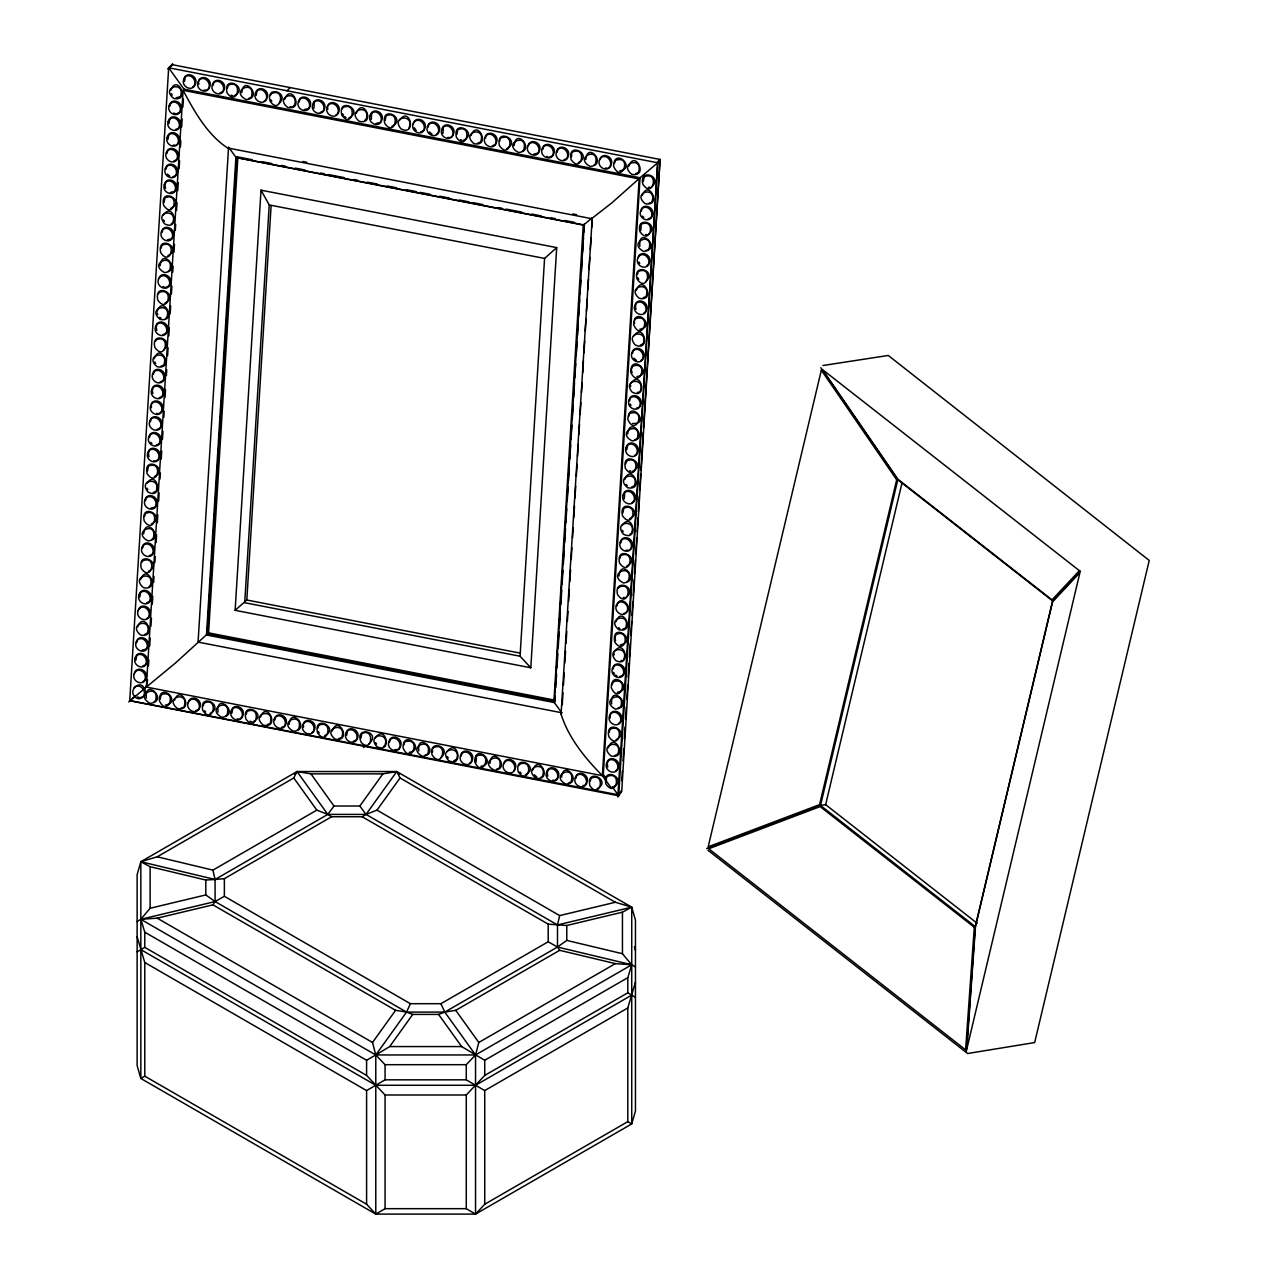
<?xml version="1.0" encoding="UTF-8"?>
<svg xmlns="http://www.w3.org/2000/svg" width="1278" height="1278" viewBox="0 0 1278 1278"><rect width="100%" height="100%" fill="white"/><g stroke="black" fill="none" stroke-linecap="round" stroke-linejoin="round"><path stroke-width="1.5" d="M167.769 68.916L172.61 64.747L660.055 159.462L656.796 163.935L657.691 162.769L617.801 796.945L618.696 795.779L657.691 162.769L168.68 67.782L129.717 700.759L128.774 701.941M134.941 696.702C127.928 690.615 139.829 679.081 144.366 688.347C148.264 693.938 139.893 702.708 134.941 696.702L135.867 695.52L132.577 698.699L146.331 687.053L183.089 90.323L184 89.172L640.054 177.754L656.86 163.488M611.411 788.111L602.385 775.666L146.331 687.053L147.641 679.912M148.488 665.982L148.855 660.023M149.718 646.093L150.213 638.137M150.948 626.204L151.427 618.248M152.29 604.318L152.785 596.363M153.632 582.448L153.999 576.474M154.862 562.56L155.229 556.585M156.092 542.671L156.571 534.715M157.306 522.782L157.801 514.826M158.664 500.896L159.143 492.941M160.006 479.01L160.373 473.052M161.236 459.121L161.715 451.166M162.45 439.233L162.945 431.277M163.808 417.363L164.175 411.388M165.022 397.474L165.517 389.518M166.38 375.588L166.747 369.63M167.594 355.699L168.089 347.744M168.824 335.81L169.319 327.855M170.166 313.925L170.661 305.969M171.396 294.036L171.891 286.08M172.738 272.166L173.105 266.191M173.968 252.277L174.463 244.322M175.31 230.391L175.677 224.417M176.54 210.503L177.019 202.547M177.754 190.614L178.249 182.658M179.112 168.728L179.591 160.772M180.454 146.858L180.821 140.884M181.684 126.969L182.163 119.014M182.898 107.08L183.393 99.109M146.331 687.053L175.581 662.915L208.586 632.866L237.836 157.961A5.144 2.476 59.3 0 0 237.293 157.274L236.654 156.715L252.229 159.75M235.136 610.325L261.016 190.166L556.697 247.612L530.801 667.771L235.136 610.325L246.814 600.005L271.096 205.886M261.016 190.166L269.227 204.927L244.721 602.721L520.066 656.221L530.801 667.771M520.066 656.221L544.572 258.428L556.697 247.612M602.385 775.666L639.144 178.936L183.089 90.323C194.368 111.442 207.212 134.557 227.5 147.928L591.586 218.666L612.082 202.691L640.054 177.754L603.296 774.484L602.385 775.666C585.116 758.221 568.454 737.821 561.074 714.162L561.777 712.757L554.364 702.581L554.492 700.727A5.144 2.476 59.3 0 0 553.997 699.993L583.247 225.072L584.19 224.305L583.79 232.229M555.227 695.695L554.86 701.67L207.196 634.112L236.702 156.715L235.903 157.338L206.477 634.99L554.364 702.581L584.27 224.273M555.722 687.74L556.585 673.826M556.952 667.851L557.815 653.937M558.182 647.962L559.157 632.051M559.524 626.076L560.387 612.162M560.866 604.206L561.729 590.276M562.096 584.302L562.959 570.387M563.326 564.413L564.173 550.499M564.668 542.543L565.531 528.613M565.898 522.638L566.745 508.724M567.24 500.768L568.103 486.838M568.47 480.879L569.333 466.949M569.812 458.994L570.675 445.064M571.042 439.105L571.905 425.175M572.272 419.216L573.119 405.286M573.614 397.33L574.477 383.4M574.844 377.441L575.691 363.511M576.186 355.556L577.049 341.625M577.416 335.667L578.263 321.736M578.63 315.778L579.621 299.851M579.988 293.892L580.851 279.962M581.33 272.006L582.065 260.073M582.56 252.117L583.423 238.187M561.074 714.162L592.257 217.723L591.65 227.66M562.256 704.801L562.991 692.884M563.486 684.928L564.221 672.995M564.828 663.058L565.563 651.125M566.058 643.169L566.793 631.252M567.4 621.3L568.007 611.363M568.63 601.427L569.365 589.493M569.844 581.538L570.579 569.621M571.202 559.668L571.937 547.751M572.544 537.814L573.151 527.862M573.774 517.925L574.509 505.992M574.988 498.053L575.723 486.119M576.346 476.183L577.081 464.249M577.56 456.294L578.295 444.361M578.918 434.424L579.525 424.488M580.132 414.551L580.867 402.618M581.49 392.681L582.097 382.729M582.704 372.793L583.439 360.859M583.934 352.92L584.669 340.986M585.276 331.05L586.011 319.117M586.506 311.161L587.241 299.228M587.848 289.291L588.471 279.355M589.078 269.418L589.813 257.485M590.308 249.529L591.043 237.596M621.779 780.762L622.386 770.81M623.009 760.857L623.744 748.908M624.351 738.94L625.086 726.99M625.581 719.035L626.316 707.085M626.811 699.114L627.674 685.184M628.153 677.212L629.016 663.266M629.383 657.291L630.246 643.361M630.741 635.39L631.588 621.459M631.955 615.485L632.818 601.539M633.185 595.564L634.176 579.637M634.543 573.662L635.39 559.716M635.757 553.741L636.748 537.814M637.115 531.84L637.978 517.909M638.345 511.935L639.319 495.992M639.687 490.017L640.677 474.09M640.917 470.112L643.249 432.284M643.489 428.29L660.055 159.462L656.924 162.61M966.36 1051.842L975.258 926.614L1052.593 600.884L1080.517 571.01M603.296 774.484L606.379 778.749L606.363 781.162M174.447 700.376C180.693 683.091 194.799 712.102 177.402 708.475C163.169 697.069 189.975 690.072 184.032 706.798M203.122 705.951L204.081 702.948M246.127 714.306L247.085 711.303M260.472 717.086C266.703 699.801 280.809 728.811 263.428 725.185C249.194 713.779 275.984 706.782 270.057 723.508L267.326 724.578M274.802 719.881L275.76 716.878C281.304 712.836 287.997 721.127 284.387 726.287L281.655 727.358M317.807 728.236L318.765 725.233M332.152 731.016C338.398 713.731 352.488 742.742 335.108 739.115C320.874 727.709 347.664 720.712 341.737 737.438L339.005 738.508M389.486 742.167L390.445 739.163M403.832 744.946L404.791 741.943C422.171 735.968 411.26 766.544 403.001 747.806C403.305 728.252 426.405 749.755 409.184 752.359M461.166 756.097L462.125 753.093M532.862 770.011C539.108 752.726 553.198 781.737 535.817 778.11C521.584 766.704 548.374 759.707 542.447 776.433L541.137 777.136M575.867 778.382L576.825 775.379C582.369 771.321 589.062 779.628 585.452 784.788L582.72 785.858M590.196 781.162L591.155 778.158M170.789 90.355C177.067 73.022 191.093 102.112 173.712 98.454C159.51 86.968 186.3 80.019 180.342 96.777M169.83 106.122L170.789 103.119M166.907 153.472L167.865 150.469C173.393 146.363 180.07 154.766 176.444 159.91M165.932 169.255L166.891 166.252C172.434 162.146 179.096 170.549 175.469 175.693L172.77 176.779M162.05 232.388L163.009 229.385M161.076 248.172L162.034 245.152M157.178 311.289C163.456 293.972 177.482 323.062 160.101 319.388C145.9 307.918 172.69 300.969 166.731 317.727L165.437 318.446M154.271 358.639C160.533 341.322 174.575 370.412 157.194 366.738C142.992 355.268 169.782 348.319 163.808 365.061L161.092 366.147M153.296 374.422L154.255 371.419M150.373 421.772L151.331 418.753C156.874 414.663 163.536 423.066 159.91 428.194L157.21 429.28M149.398 437.539L150.357 434.536C155.9 430.446 162.562 438.833 158.951 443.977L156.236 445.064M145.516 500.672L146.475 497.669C152.002 493.564 158.664 501.966 155.053 507.11L150.852 508.117M144.542 516.456L145.5 513.452C160.756 506.951 154.558 536.249 144.174 520.929C140.197 501.871 167.051 516.328 151.363 523.98M142.593 548.022L143.551 545.019M140.644 579.589C146.922 562.256 160.948 591.347 143.567 587.688C129.366 576.218 156.156 569.253 150.197 586.011M137.736 626.923C143.999 609.606 158.041 638.696 140.66 635.038C126.458 623.552 153.248 616.603 147.274 633.361M136.762 642.706L137.72 639.703C143.248 635.613 149.925 644 146.299 649.144M642.211 195.582C648.473 178.233 662.595 207.244 645.198 203.665C630.933 192.259 657.819 185.182 651.844 201.956M641.236 211.365L642.211 208.362M637.355 274.498L638.313 271.479C653.649 264.85 647.499 294.244 637.019 278.971C632.754 261.942 658.042 271.447 645.63 281.607M636.38 290.282C642.642 272.917 656.764 301.928 639.367 298.365C625.102 286.959 651.988 279.882 646.013 296.656M632.498 353.399L633.457 350.396M631.524 369.182L632.482 366.179M629.575 400.749L630.533 397.746C636.077 393.592 642.85 401.931 639.208 407.123L636.428 408.225M628.6 416.532L629.559 413.513C647.003 407.362 636.093 438.162 627.802 419.376C629.223 397.873 651.876 425.015 632.482 423.433M625.693 463.882L626.651 460.863M624.718 479.649C630.981 462.301 645.102 491.311 627.69 487.733C613.44 476.327 640.326 469.25 634.335 486.023M620.82 542.783L621.795 539.779C627.322 535.626 634.096 543.965 630.453 549.157L629.111 549.891M619.846 558.566L620.82 555.547C636.14 548.917 630.006 578.311 619.526 563.039C615.517 543.981 642.435 558.358 626.715 566.042M616.939 605.916C619.574 592.018 636.588 610.021 623.792 613.392M615.964 621.683C622.226 604.334 636.348 633.345 618.951 629.766C604.686 618.36 631.572 611.283 625.597 628.057M613.041 669.033L614.015 666.03M612.082 684.816L613.041 681.813M609.159 732.166L610.117 729.147M608.184 747.934C614.446 730.585 628.568 759.595 611.172 756.017C596.906 744.627 623.792 737.534 617.817 754.324M213.011 85.418L213.985 82.399C219.512 78.198 226.254 86.648 222.596 91.808M227.356 88.214L228.315 85.195M284.69 99.349C290.985 81.984 305.027 111.058 287.63 107.432C273.428 95.962 300.298 88.933 294.275 105.739M299.036 102.128L300.01 99.125M356.386 113.279C362.664 95.914 376.722 124.988 359.326 121.362C345.108 109.892 371.978 102.863 365.955 119.669M428.066 127.209L429.025 124.19C434.552 119.988 441.293 128.439 437.635 133.599M471.071 135.564C477.349 118.183 491.407 147.274 474.01 143.647C459.792 132.177 486.662 125.148 480.64 141.954L477.892 143.072M485.4 138.343L486.375 135.324C491.902 131.123 498.644 139.574 494.985 144.733M499.746 141.139L500.049 139.526M542.751 149.494L543.725 146.475C549.252 142.273 555.994 150.724 552.336 155.868L549.588 157.002M557.08 152.274L558.055 149.254M571.729 153.456L571.522 156.731M614.43 163.408L615.405 160.405C632.802 154.191 621.843 185.118 613.6 166.236C613.999 146.65 637.003 168.249 619.766 170.853M628.776 166.204C635.054 148.839 649.112 177.914 631.715 174.287C617.498 162.817 644.368 155.788 638.345 172.594M635.454 982.159L627.802 1007.975L627.802 1121.653L631.731 1123.921L631.731 907.188L396.787 771.545L297.039 771.545L140.836 861.723L137.129 874.647L137.129 1065.517L140.836 1078.456L375.78 1214.1L475.544 1214.1L631.731 1123.921L635.454 1110.981L635.454 920.128L631.731 907.188L615.357 902.268L559.668 915.591L557.496 924.937L557.496 947.03L559.668 950.305L615.357 963.628L631.731 964.778L635.454 966.999M820.811 367.713L897.811 479.729L820.492 805.444L706.67 848.544M977.287 923.371L825.636 804.661L902.044 482.812M615.357 963.628L478.803 1042.465L475.544 1054.957L475.544 1214.1L466.262 1208.668L385.061 1208.668L375.78 1214.1L366.594 1204.243L144.781 1076.172L144.781 962.51L137.129 936.694M635.454 997.319L627.802 992.814L627.802 977.67L631.731 964.778L622.45 953.723L566.777 940.416L557.496 947.03L444.792 1012.096L438.578 1014.412L412.746 1014.412L406.548 1012.096L215.087 901.549L205.806 894.935L150.117 908.259L140.836 919.313L137.129 921.534M475.544 1214.1L484.729 1204.243L484.729 1090.581L466.262 1079.83L466.262 1064.686L475.544 1054.957L631.731 964.778L557.496 947.03L548.214 941.774L440.942 1003.693L410.382 1003.693L406.548 1012.096L375.78 1054.957L366.594 1060.261L366.594 1075.421L385.061 1094.99L385.061 1208.668M169.814 118.902L168.952 123.583M168.84 134.685L167.977 139.366M179.367 112.56C182.994 107.464 176.3 98.965 170.837 103.167M163.312 215.008C173.808 200.406 180.422 232.101 164.59 223.81C153.727 210.934 178.744 208.346 172.562 223.027L171.268 223.762M159.43 278.141L160.085 276.719C165.629 272.629 172.29 281.016 168.664 286.16M158.456 293.908L159.111 292.502C174.367 286.016 168.169 315.299 157.785 299.995C153.807 280.92 180.661 295.394 164.99 303.03M169.639 270.377C175.214 251.478 147.146 263.332 164.495 272.549C182.179 271.303 161.907 246.766 160.197 265.616M155.533 341.258L156.204 339.852C171.444 333.35 165.245 362.648 154.862 347.328C150.628 330.283 175.869 339.884 163.488 350.012M151.651 404.391L152.306 402.985C157.849 398.88 164.511 407.283 160.884 412.411M161.859 396.627C165.485 391.531 158.792 383.049 153.328 387.234L152.322 390.205L152.897 393.512M146.778 483.292C157.274 468.691 163.888 500.401 148.072 492.094C137.193 479.218 162.21 476.646 156.028 491.327L153.312 492.413M141.922 562.208L142.593 560.802M153.104 538.661C158.68 519.763 130.612 531.616 147.96 540.85C165.645 539.604 145.373 515.066 143.663 533.916M152.13 554.444C155.772 549.348 149.063 540.866 143.599 545.051M140.644 592.353L139.781 597.034M138.998 609.558L139.669 608.136M149.222 601.794C152.849 596.698 146.155 588.199 140.692 592.401M135.117 672.675L135.772 671.269C141.315 667.164 147.976 675.567 144.366 680.711L143.072 681.43M155.357 701.223C160.884 682.356 132.816 694.242 150.213 703.411C169.623 700.695 144.126 677.164 146.363 698.107M161.06 694.593L160.213 699.258M189.08 701.574L189.735 700.168M241.382 717.932C245.009 712.82 238.251 704.402 232.82 708.587L231.893 713.188M303.765 723.859L304.436 722.453C309.979 718.396 316.672 726.703 313.062 731.863M375.444 737.789C385.908 723.188 392.618 754.835 376.77 746.576C365.859 733.764 390.892 731.144 384.742 745.793M399.087 748.573C402.698 743.476 395.956 735.042 390.509 739.227M427.747 754.148C433.274 735.281 405.206 747.167 422.603 756.336C442.012 753.621 416.516 730.089 418.753 751.033M432.795 748.924L433.45 747.518M447.124 751.72C457.604 737.118 464.297 768.749 448.45 760.506C437.539 747.694 462.572 745.074 456.422 759.723M476.47 755.873L476.087 762.167M504.475 762.854L505.145 761.448M513.772 770.858C517.398 765.746 510.641 757.327 505.209 761.512M518.804 765.634L519.475 764.228M198.985 81.041L199.656 79.619C205.167 75.418 211.908 83.869 208.25 89.029L206.94 89.795M270.664 94.955L271.335 93.55M314.34 101.905L313.941 108.231M327.999 106.106L328.67 104.684C334.197 100.483 340.938 108.934 337.28 114.093L335.954 114.86M342.344 108.886L343.015 107.48C358.303 100.802 352.121 130.292 341.689 114.956C337.743 95.866 364.597 110.355 348.878 118.007M371.69 113.039L371.275 119.381M399.694 120.036C410.19 105.371 416.836 137.097 400.988 128.822C390.109 115.947 415.19 113.295 408.96 128.024M414.024 122.816L414.695 121.41C420.222 117.193 426.964 125.643 423.306 130.803M443.37 126.969L442.971 133.311M528.709 145.101L529.38 143.679C534.907 139.478 541.648 147.928 537.99 153.088L533.741 154.143M566.665 158.664C570.323 153.552 563.598 145.037 558.135 149.27M600.404 159.031L601.059 157.609C606.587 153.408 613.328 161.859 609.67 167.019L608.344 167.785M644.144 176.795L643.281 181.476M641.236 224.145L640.837 230.455M638.617 257.118L639.288 255.712M648.92 249.306C654.512 230.375 626.332 242.373 643.761 251.51C663.186 248.731 637.658 225.263 639.879 246.239M647.946 265.089C651.604 259.961 644.831 251.51 639.383 255.744M634.735 320.251L635.406 318.829C652.834 312.663 641.923 343.478 633.632 324.692C633.952 305.107 657.052 326.609 639.799 329.245M633.76 336.018C644.24 321.369 650.981 353.032 635.102 344.804C624.175 331.992 649.288 329.293 643.09 343.99M645.039 312.439C648.697 307.311 641.923 298.86 636.46 303.094L635.406 306.065L635.981 309.356M630.837 383.368C641.316 368.703 648.058 400.365 632.179 392.154C621.268 379.342 646.364 376.627 640.182 391.34M642.115 359.773C645.773 354.661 639 346.21 633.553 350.428M624.702 492.429L624.319 498.739M622.098 525.402C632.578 510.737 639.304 542.399 623.424 534.188C612.513 521.376 637.626 518.66 631.428 533.373L630.086 534.108M633.377 501.807C637.019 496.695 630.246 488.228 624.798 492.461M618.201 588.535L618.871 587.113M614.319 651.652C624.798 636.987 631.524 668.65 615.661 660.438C604.734 647.626 629.846 644.927 623.648 659.624M610.421 714.785L611.092 713.364M620.725 706.974C626.316 688.043 598.136 700.04 615.565 709.178C634.99 706.399 609.462 682.931 611.683 703.906M619.766 722.757C623.408 717.629 616.635 709.178 611.188 713.412M606.539 777.903L607.21 776.497C622.53 769.867 616.395 799.245 605.916 783.973C601.906 764.915 628.824 779.308 613.105 786.976M616.843 770.091C620.501 764.979 613.728 756.528 608.264 760.745L607.21 763.717L607.785 767.024M144.781 1076.172L140.836 1078.456L140.836 861.723L157.226 856.803L293.78 777.967L297.039 771.545L310.921 773.861L382.905 773.861L396.787 771.545L399.407 774.356M621.172 790.715L618.696 795.779L129.717 700.759L133.519 697.532M137.129 951.838L144.781 947.349L144.781 932.189L140.836 919.313L157.226 918.163L212.915 904.84L215.087 901.549L224.369 896.309L410.382 1003.693M359.837 806.019L366.035 814.405L557.496 924.937L631.731 907.188L622.45 912.172L566.777 925.496L548.214 924.138L362.185 816.738L331.625 816.738L224.369 878.657L215.087 879.472L140.836 861.723L150.117 866.708L205.806 880.031L215.087 879.472L327.791 814.405L333.989 806.019L359.837 806.019L382.905 773.861M293.78 777.967L316.832 810.124L327.791 814.405L366.035 814.405L376.978 810.124L400.046 777.967L396.787 771.545L366.035 814.405L362.185 816.738M375.78 1214.1L375.78 1054.957L372.521 1042.465L395.589 1010.323L406.548 1012.096L444.792 1012.096L455.735 1010.323L559.668 950.305M157.226 856.803L212.915 870.126L215.087 879.472L215.087 901.549L140.836 919.313L375.78 1054.957L389.678 1046.57L412.746 1014.412M605.484 779.931L606.379 778.749M363.575 747.55L364.502 746.368M657.93 162.146L660.055 159.462L621.731 791.529L618.552 795.555L612.306 786.944M133.855 688.219C138.487 681.749 147.657 690.775 143.392 696.478L140.66 697.548M143.408 689.513L147.274 685.871M294.403 774.356L297.039 771.545L327.791 814.405L331.625 816.738M627.802 992.814L484.729 1075.421L466.262 1094.99L466.262 1208.668M169.479 67.926L172.674 63.9L168.68 67.782L184 89.172M287.023 90.77L290.154 87.607M592.257 217.723L583.79 224.928L235.903 157.338L228.57 147.066L198.074 642.099L561.777 712.757M192.595 87L193.841 86.233C197.659 81.201 190.837 72.59 185.39 76.84L184.431 81.52M228.395 85.195C243.619 78.549 237.388 108.023 226.989 92.671C223.043 73.581 249.913 88.07 234.178 95.722M222.516 91.792L219.848 92.943M271.399 93.566C286.623 86.904 280.393 116.378 270.009 101.026C265.792 83.965 291.049 93.566 278.62 103.71M264.274 100.93L265.536 100.163C269.338 95.115 262.517 86.521 257.07 90.77L256.111 95.451M300.074 99.125C305.554 94.907 312.263 103.422 308.605 108.518L304.372 109.573M292.95 106.505L294.196 105.723M314.42 101.92C319.883 97.687 326.609 106.202 322.951 111.314L320.203 112.432M371.754 113.055C377.234 108.822 383.943 117.336 380.285 122.448L376.051 123.503M364.629 120.436L365.891 119.653M423.226 130.803L420.558 131.938M443.434 126.985C448.913 122.752 455.623 131.267 451.981 136.379L450.655 137.145M436.309 134.35L437.571 133.583M500.784 138.12C516.008 131.474 509.778 160.948 499.394 145.596C495.433 126.506 522.303 140.995 506.567 148.647M494.906 144.718L492.238 145.868M522.335 151.076L523.581 150.293C529.427 131.394 501.04 143.232 518.485 152.497C536.185 151.203 515.897 126.714 514.171 145.596M572.464 152.05C587.688 145.404 581.458 174.862 571.074 159.51C567.128 140.436 593.982 154.926 578.247 162.578M566.585 158.648L563.918 159.798M594.014 164.99L595.26 164.223C601.107 145.325 572.736 157.162 590.164 166.428C607.865 165.134 587.576 140.628 585.851 159.526M638.281 172.578L635.597 173.712M644.24 176.843C659.464 170.166 653.298 199.576 642.85 184.288C638.585 167.242 663.889 176.763 651.476 186.923M642.291 208.394C647.754 204.176 654.528 212.627 650.869 217.739L648.106 218.842M641.316 224.177C656.557 217.5 650.39 246.91 639.943 231.622C635.661 214.592 660.966 224.097 648.553 234.257M648.841 249.274L646.157 250.408M646.604 265.824L647.866 265.057M645.917 296.608L643.233 297.758M643.697 313.174L644.943 312.391M642.994 343.958L640.326 345.108M640.773 360.508L642.035 359.741M632.578 366.211C649.911 360.013 638.968 390.828 630.709 372.026C631.044 352.456 654.144 373.959 636.875 376.595M634.942 455.208L636.188 454.425C640.054 449.409 633.121 440.862 627.722 445.127L626.747 449.76M626.747 460.911C641.971 454.233 635.805 483.643 625.357 468.355C621.348 449.297 648.265 463.674 632.546 471.358M634.255 485.991L631.572 487.126M632.019 502.542L633.281 501.775M627.163 581.458L628.425 580.675C634.255 561.841 605.836 573.742 623.344 582.928C641.029 581.57 620.677 557.16 618.983 576.011M618.967 587.161C634.192 580.484 628.025 609.894 617.578 594.605C613.312 577.56 638.601 587.081 626.188 597.241M625.501 628.025L622.817 629.159M614.111 666.062C619.558 661.828 626.332 670.295 622.674 675.407L619.91 676.509M613.136 681.845C630.469 675.647 619.526 706.462 611.267 687.66C611.603 668.074 634.687 689.593 617.434 692.229M620.645 706.926L617.961 708.076M618.424 723.492L619.67 722.709M610.213 729.195C625.437 722.517 619.271 751.927 608.839 736.639C604.813 717.581 631.747 731.959 616.012 739.642M617.721 754.276L615.053 755.426M615.501 770.842L616.747 770.059M180.294 96.729L176.124 97.783M179.319 112.512L176.652 113.646M169.862 118.95C175.326 114.748 182.019 123.247 178.393 128.343L175.677 129.429M168.888 134.733C174.351 130.532 181.045 139.03 177.418 144.126L176.124 144.845M176.396 159.862L173.728 160.996M163.057 229.417C168.52 225.232 175.214 233.714 171.587 238.81L167.386 239.817M162.082 245.2C177.259 238.619 171.092 267.981 160.693 252.645C156.715 233.586 183.585 248.044 167.897 255.68M168.345 271.112L169.591 270.329M168.616 286.112L165.964 287.246M154.303 371.451C159.766 367.265 166.459 375.748 162.833 380.844L160.117 381.93M161.811 396.595L159.143 397.714M159.59 413.145L160.836 412.379M156.683 460.479L157.929 459.713C161.651 454.68 154.862 446.166 149.43 450.367L148.424 453.323L148.999 456.629M151.81 539.396L153.072 538.629M152.098 554.412L149.43 555.531M142.625 560.834C157.817 554.253 151.635 583.615 141.251 568.279C137.273 549.221 164.143 563.678 148.456 571.314M148.903 586.746L150.149 585.979M149.175 601.746L146.507 602.881M139.717 608.184C145.181 603.983 151.874 612.481 148.248 617.578L146.954 618.312M147.226 633.313L144.558 634.447M146.251 649.096L142.098 650.151M161.124 694.657C178.425 688.538 167.546 719.242 159.287 700.456C159.574 680.902 182.69 702.405 165.469 705.009M154.047 701.926L155.293 701.159M189.799 700.232C195.246 696.047 201.988 704.466 198.378 709.578L195.646 710.648M204.145 703.012C219.321 696.414 213.218 725.728 202.771 710.44C198.745 691.398 225.647 705.791 209.975 713.428M225.727 715.856L226.973 715.089C232.644 696.302 204.448 708.172 221.893 717.341C241.302 714.626 215.806 691.094 218.043 712.038M247.149 711.367C262.325 704.769 256.223 734.083 245.791 718.795C241.75 699.769 268.668 714.146 252.98 721.798M240.072 718.651L241.318 717.869M297.423 729.786L298.669 729.019C304.324 710.233 276.144 722.102 293.573 731.256C311.241 729.978 290.921 705.52 289.243 724.338M318.829 725.297C334.021 718.699 327.903 748.013 317.471 732.725C313.429 713.683 340.347 728.077 324.66 735.713M311.752 732.566L312.998 731.799M369.102 743.716C382.17 731.527 353.239 725.329 361.307 742.566C372.409 753.924 374.805 726.815 361.834 733.652L360.923 738.253M383.432 746.496L384.678 745.729M397.762 749.291L399.024 748.509M433.514 747.582C448.706 740.984 442.587 770.299 432.156 755.01C427.874 737.997 453.147 747.518 440.782 757.646M427.683 754.084L425.015 755.218M462.189 753.157C467.636 748.956 474.394 757.391 470.767 762.503L469.457 763.206M456.358 759.659L453.69 760.793M476.534 755.937C493.819 749.819 482.94 780.523 474.681 761.736C474.985 742.183 498.085 763.685 480.863 766.289M519.539 764.292C534.715 757.694 528.613 787.008 518.181 771.72C514.139 752.694 541.057 767.072 525.37 774.724M555.467 779.931L556.713 779.165C560.483 774.133 553.598 765.666 548.214 769.867L547.192 772.807L547.767 776.097M591.219 778.222C606.411 771.624 600.293 800.939 589.861 785.65C585.819 766.608 612.737 781.002 597.066 788.638M466.262 1079.83L385.061 1079.83L366.594 1090.581L366.594 1204.243M212.915 870.126L316.832 810.124M438.578 1014.412L461.646 1046.57L484.729 1060.261L627.802 977.67M631.731 995.099L475.544 1085.278L375.78 1085.278L140.836 949.618M484.729 1090.581L627.802 1007.975M484.729 1204.243L627.802 1121.653M649.08 203.074L650.502 202.707M637.402 392.442L638.824 392.074M634.495 439.792L637.163 438.642C642.994 419.807 614.59 431.708 632.083 440.894C649.783 439.536 629.431 415.126 627.722 433.977M629.623 518.692C645.358 511.008 618.424 496.631 622.45 515.689C632.882 530.977 639.048 501.567 623.824 508.245L622.865 512.893M620.884 660.726L622.306 660.359M248.523 98.502L251.191 97.368C257.038 78.469 228.65 90.307 246.095 99.572C263.795 98.278 243.507 73.789 241.782 92.671M391.883 126.362C407.602 118.71 380.748 104.221 384.694 123.311C395.078 138.663 401.324 109.189 386.1 115.835L385.141 120.515M463.563 140.292C479.282 132.64 452.428 118.151 456.374 137.225C466.774 152.593 473.004 123.119 457.78 129.765L456.821 134.446M181.3 707.868L182.722 707.501M353.335 741.288L356.003 740.154C359.773 735.138 352.888 726.671 347.504 730.872L346.578 735.473M496.711 769.148L499.379 768.014C505.034 749.227 476.854 761.097 494.282 770.267C511.951 768.973 491.631 744.515 489.937 763.333M568.39 783.079L571.058 781.944C576.713 763.158 548.534 775.027 565.962 784.181C583.631 782.903 563.31 758.445 561.633 777.264M170.821 208.33C186.508 200.694 159.638 186.237 163.616 205.295C174 220.647 180.182 191.269 164.99 197.85L164.079 202.499M163.041 334.596L165.709 333.462C169.431 328.43 162.641 319.899 157.21 324.117L156.204 327.072L156.779 330.379M154.287 476.63C169.974 468.994 143.104 454.521 147.082 473.595C157.466 488.931 163.648 459.553 148.472 466.151L147.545 470.783M142.625 666.014L145.293 664.879C149.015 659.847 142.225 651.317 136.794 655.534L135.883 660.167M823 365.508L888.274 355.46L1149.226 560.435L1034.669 1042.56L967.622 1053.519L707.916 850.221M825.636 804.661L820.492 805.444L975.258 926.614M389.678 1046.57L461.646 1046.57M440.942 1003.693L444.792 1012.096L475.544 1054.957L375.78 1054.957L385.061 1064.686L466.262 1064.686M385.061 1094.99L466.262 1094.99M648.537 187.211L650.039 187.291M645.63 234.561L647.131 234.625M626.188 550.195L627.69 550.259M623.265 597.529L624.766 597.609M620.357 644.879C639.096 640.693 611.188 620.677 614.67 641.939C625.118 657.243 631.284 627.833 616.044 634.495L614.99 637.466L615.565 640.773M204.017 90.083L205.502 90.147M290.026 106.793L291.528 106.873M447.731 137.433L449.233 137.513M605.437 168.073L606.922 168.153M237.149 718.939L238.651 719.003M394.854 749.579L396.356 749.643M552.559 780.219L554.045 780.283M173.217 145.133L174.703 145.213M170.293 192.483L174.463 191.428C178.185 186.38 171.396 177.866 165.964 182.067L164.958 185.038L165.533 188.345M156.683 413.417L158.184 413.497M153.759 460.767L155.261 460.847M129.893 700.6L617.977 794.74M302.886 161.491L306.784 162.258M572.704 213.921L576.618 214.688M262.006 161.651L271.767 163.552M281.527 165.453L285.441 166.204M295.202 168.105L304.979 170.006M320.602 173.041L324.5 173.792M328.414 174.559L344.038 177.594M353.798 179.495L357.712 180.246M367.473 182.147L377.234 184.048M387.01 185.933L396.771 187.834M406.532 189.735L416.309 191.636M420.206 192.387L429.967 194.288M439.744 196.189L449.505 198.09M459.265 199.975L469.042 201.876M472.94 202.643L482.717 204.544M498.34 207.579L502.238 208.33M506.152 209.097L521.775 212.132M531.536 214.017L541.313 215.918M551.074 217.819L554.971 218.57M564.748 220.471L574.509 222.372M237.836 157.961L583.247 225.072M269.227 204.927L544.572 258.428M246.814 600.005L520.497 653.186M208.586 632.866L553.997 699.993M629.575 470.783L631.044 471.278M546.617 156.427L548.086 156.938M460.591 139.717L462.061 140.213M231.206 95.147L232.676 95.658M250.025 721.207L251.494 721.719M173.696 113.055L175.166 113.566M162.993 286.655L164.463 287.167M137.689 696.973L139.158 697.468M400.046 777.967L615.357 902.268M376.978 810.124L559.668 915.591M212.915 904.84L395.589 1010.323M157.226 918.163L372.521 1042.465M144.781 932.189L366.594 1060.261M144.781 947.349L366.594 1075.421M144.781 962.51L366.594 1090.581M636.38 360.316L633.904 358.191M618.504 627.706L619.846 628.6M615.581 675.056L616.939 675.95M536.744 776.928L534.268 774.803M431.916 134.142L429.456 132.001M344.565 116.522L345.907 117.432M169.798 176.188L167.338 174.048M159.702 317.327L161.044 318.222M897.811 479.729L1052.593 600.884M642.642 216.158L643.777 217.388M626.124 484.442L627.258 485.672M519.938 772.008L521.057 773.238M204.528 710.728L205.662 711.958M416.245 130.452L414.296 127.736M150.804 442.348L151.922 443.578M310.921 773.861L333.989 806.019M455.735 1010.323L478.803 1042.465M638.904 262.022L639.735 263.492M637.93 277.805L638.76 279.275M630.15 404.056L630.981 405.525M622.37 530.306L623.201 531.792M613.616 672.34L614.462 673.826M447.412 756.608L448.259 758.078M375.732 742.678L376.563 744.147M318.398 731.527L319.228 733.013M171.364 93.661L172.195 95.147M163.584 219.912L164.415 221.398M154.83 361.946L155.66 363.431M147.066 488.196L147.881 489.682M342.616 113.806L343.431 115.292M270.936 99.876L271.751 101.361M631.62 370.86L632.099 372.489M157.274 312.966L157.753 314.596M634.383 946.742L635.454 950.433M432.507 750.521L432.603 752.183M303.477 725.457L303.573 727.118M634.431 321.848L634.527 323.51M630.549 384.966L630.645 386.643M614.015 653.25L614.111 654.927M610.133 716.383L610.229 718.044M151.347 405.989L151.443 407.65M327.711 107.703L327.791 109.381M198.681 82.639L198.777 84.316M622.45 912.172L622.45 953.723M566.777 925.496L566.777 940.416M548.214 924.138L548.214 941.774M484.729 1060.261L484.729 1075.421M385.061 1064.686L385.061 1079.83M224.369 878.657L224.369 896.309M205.806 880.031L205.806 894.935M150.117 866.708L150.117 908.259M974.299 927.269L965.593 1049.845L708.731 848.752L820.141 806.578L974.299 927.269M975.465 926.662L966.759 1049.254L1079.926 572.608L1052.577 601.842L975.465 926.662M188.154 702.756C185.262 710.424 197.755 716.015 199.959 706.99C202.851 699.322 190.358 693.73 188.154 702.756M231.158 711.127C228.267 718.779 240.759 724.37 242.964 715.345C245.855 707.677 233.363 702.085 231.158 711.127M274.163 719.482C271.271 727.134 283.764 732.725 285.984 723.699C288.876 716.031 276.383 710.44 274.163 719.482M302.838 725.041C299.947 732.709 312.439 738.301 314.644 729.275C317.551 721.607 305.059 716.015 302.838 725.041M345.859 733.412C342.951 741.064 355.444 746.656 357.664 737.63C360.556 729.962 348.063 724.37 345.859 733.412M388.863 741.767C385.972 749.419 398.464 755.01 400.669 745.985C403.56 738.317 391.068 732.725 388.863 741.767M460.543 755.681C457.652 763.349 470.144 768.941 472.349 759.915C475.24 752.247 462.748 746.656 460.543 755.681M503.548 764.052C500.656 771.704 513.149 777.296 515.354 768.27C518.245 760.602 505.769 755.01 503.548 764.052M546.553 772.407C543.661 780.059 556.154 785.65 558.374 776.625C561.266 768.957 548.773 763.365 546.553 772.407M575.228 777.967C572.336 785.635 584.829 791.226 587.049 782.2C589.941 774.532 577.448 768.941 575.228 777.967M169.175 105.707C166.252 113.359 178.712 119.014 180.981 109.972C183.888 102.32 171.428 96.681 169.175 105.707M168.201 121.49C165.293 129.142 177.738 134.797 180.006 125.755C182.914 118.103 170.469 112.448 168.201 121.49M167.226 137.273C164.319 144.925 176.763 150.58 179.032 141.538C181.939 133.886 169.495 128.231 167.226 137.273M166.252 153.056C163.344 160.708 175.805 166.348 178.057 157.322C180.981 149.654 168.52 144.015 166.252 153.056M165.277 168.824C162.37 176.492 174.83 182.131 177.083 173.105C180.006 165.437 167.546 159.798 165.277 168.824M164.319 184.607C161.395 192.275 173.856 197.914 176.108 188.888C179.032 181.22 166.571 175.581 164.319 184.607M161.395 231.957C158.472 239.625 170.933 245.264 173.201 236.238C176.108 228.57 163.648 222.931 161.395 231.957M158.472 279.307C155.565 286.959 168.025 292.614 170.278 283.572C173.201 275.92 160.74 270.265 158.472 279.307M155.565 326.641C152.641 334.309 165.102 339.948 167.354 330.922C170.278 323.254 157.817 317.615 155.565 326.641M152.641 373.991C149.734 381.659 162.178 387.298 164.447 378.272C167.354 370.604 154.91 364.965 152.641 373.991M151.667 389.774C148.759 397.442 161.204 403.081 163.472 394.055C166.38 386.387 153.935 380.748 151.667 389.774M150.692 405.557C147.785 413.225 160.245 418.864 162.498 409.839C165.421 402.171 152.961 396.531 150.692 405.557M149.734 421.341C146.81 429.009 159.271 434.648 161.523 425.622C164.447 417.954 151.986 412.315 149.734 421.341M148.759 437.124C145.836 444.792 158.296 450.431 160.549 441.405C163.472 433.737 151.012 428.098 148.759 437.124M147.785 452.907C144.861 460.559 157.322 466.214 159.59 457.173C162.498 449.521 150.037 443.865 147.785 452.907M144.861 500.241C141.954 507.909 154.398 513.548 156.667 504.522C159.574 496.854 147.13 491.215 144.861 500.241M141.954 547.591C139.03 555.259 151.491 560.898 153.743 551.872C156.667 544.204 144.206 538.565 141.954 547.591M139.03 594.941C136.107 602.609 148.567 608.248 150.836 599.222C153.743 591.554 141.283 585.915 139.03 594.941M138.056 610.724C135.148 618.392 147.593 624.031 149.861 614.99C152.769 607.338 140.324 601.698 138.056 610.724M136.107 642.291C133.2 649.943 145.66 655.598 147.913 646.556C150.836 638.904 138.375 633.249 136.107 642.291M135.133 658.074C132.225 665.726 144.686 671.365 146.938 662.339C149.861 654.687 137.401 649.032 135.133 658.074M134.174 673.841C131.251 681.509 143.711 687.149 145.964 678.123C148.887 670.455 136.427 664.816 134.174 673.841M640.629 210.95C637.706 218.634 650.23 224.193 652.435 215.167C655.358 207.483 642.834 201.908 640.629 210.95M637.722 258.284C634.799 265.968 647.323 271.543 649.528 262.501C652.451 254.817 639.927 249.258 637.722 258.284M634.799 305.634C631.875 313.318 644.4 318.893 646.604 309.851C649.528 302.167 637.003 296.592 634.799 305.634M631.891 352.984C628.968 360.668 641.492 366.227 643.697 357.201C646.604 349.517 634.08 343.942 631.891 352.984M628.968 400.318C626.044 408.001 638.569 413.577 640.773 404.535C643.697 396.851 631.172 391.292 628.968 400.318M626.044 447.667C623.137 455.351 635.661 460.927 637.85 451.885C640.773 444.201 628.249 438.626 626.044 447.667M623.137 495.017C620.213 502.701 632.738 508.261 634.942 499.235C637.866 491.551 625.341 485.975 623.137 495.017M620.213 542.351C617.306 550.035 629.814 555.611 632.019 546.569C634.942 538.885 622.418 533.325 620.213 542.351M616.331 605.484C613.456 612.178 624.559 618.728 627.226 610.868C630.102 604.174 619.015 597.625 616.331 605.484M612.434 668.602C609.526 676.286 622.051 681.861 624.239 672.819C627.163 665.135 614.638 659.576 612.434 668.602M609.526 715.952C606.603 723.636 619.127 729.211 621.332 720.169C624.255 712.485 611.731 706.91 609.526 715.952M606.603 763.301C603.695 770.985 616.204 776.545 618.408 767.519C621.332 759.835 608.807 754.26 606.603 763.301M183.712 79.396C180.773 87.064 193.25 92.703 195.518 83.677C198.457 76.009 185.981 70.37 183.712 79.396M198.058 82.175C195.119 89.859 207.579 95.483 209.848 86.457C212.787 78.789 200.327 73.15 198.058 82.175M212.388 84.971C209.448 92.639 221.925 98.278 224.177 89.252C227.133 81.584 214.656 75.945 212.388 84.971M255.408 93.326C252.453 100.994 264.929 106.633 267.198 97.607C270.137 89.939 257.661 84.3 255.408 93.326M298.413 101.681C295.474 109.349 307.934 114.988 310.203 105.962C313.142 98.294 300.681 92.655 298.413 101.681M312.743 104.461C309.803 112.129 322.28 117.768 324.532 108.742C327.488 101.074 315.011 95.435 312.743 104.461M327.088 107.256C324.149 114.924 336.609 120.563 338.878 111.537C341.817 103.853 329.357 98.23 327.088 107.256M370.093 115.611C367.153 123.279 379.614 128.918 381.882 119.892C384.822 112.224 372.361 106.585 370.093 115.611M413.098 123.966C410.158 131.634 422.635 137.273 424.887 128.247C427.842 120.579 415.366 114.94 413.098 123.966M427.443 126.746C424.504 134.414 436.964 140.053 439.233 131.027C442.172 123.359 429.696 117.72 427.443 126.746M441.773 129.525C438.833 137.209 451.294 142.848 453.562 133.823C456.502 126.139 444.041 120.515 441.773 129.525M484.777 137.896C481.838 145.564 494.314 151.203 496.583 142.177C499.522 134.51 487.046 128.87 484.777 137.896M527.798 146.251C524.859 153.919 537.319 159.558 539.588 150.532C542.527 142.864 530.05 137.225 527.798 146.251M542.128 149.031C539.188 156.699 551.649 162.338 553.917 153.312C556.857 145.644 544.396 140.005 542.128 149.031M556.473 151.81C553.518 159.494 565.994 165.134 568.263 156.108C571.202 148.424 558.726 142.785 556.473 151.81M599.478 160.181C596.538 167.849 608.999 173.488 611.267 164.463C614.207 156.779 601.746 151.155 599.478 160.181M821.339 370.173L708.172 846.819L819.581 804.629L896.693 479.809L821.339 370.173M1079.367 570.659L1052.018 599.893L897.859 479.202L822.489 369.566L1079.367 570.659"/></g></svg>
